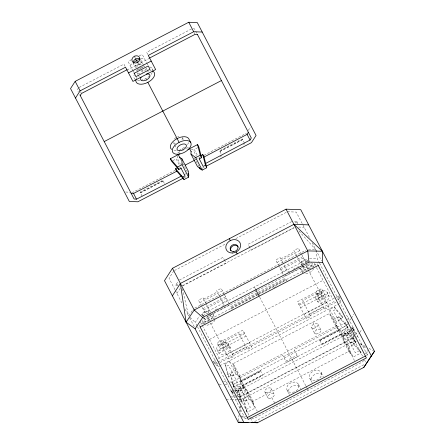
<?xml version="1.0" encoding="UTF-8"?>
<svg xmlns="http://www.w3.org/2000/svg" width="445" height="445" viewBox="0 0 445 445"><rect width="100%" height="100%" fill="white"/><g stroke="black" fill="none" stroke-linecap="round" stroke-linejoin="round"><path stroke-width="0.33" stroke-dasharray="2.23 1.67" d="M353.219 334.184L353.174 338.111L355.811 340.208M353.263 330.908L353.302 327.631L352.073 328.271M233.386 374.751L228.841 377.121L227.54 374.618L224.875 363.954L229.42 361.59L234.165 365.156L234.009 367.637L242.002 382.984L234.048 387.122L232.746 384.619L230.082 373.956L232.357 372.776M240.517 380.141L240.673 377.655L234.165 365.156M246.469 399.888L241.924 402.252L240.623 399.749L237.958 389.086L242.503 386.722L247.248 390.287L247.092 392.768L255.085 408.115L247.131 412.254L245.829 409.75L243.165 399.087L245.44 397.908M253.606 405.273L253.756 402.792L247.248 390.287M238.342 420.859L239.099 414.751M239.432 412.037L240.189 405.923M240.695 401.852L240.945 399.816L354.52 340.698L356.334 337.883M366.597 355.933L367.314 354.854L367.709 351.722M177.894 155.761L177.16 158.047L180.414 164.3M297.065 223.891L298.028 221.449L292.966 221.26M78.515 87.787L77.285 89.862L78.248 91.709M248.277 130.424L250.418 127.109M173.823 270.872L169.028 278.297L175.347 290.435M178.222 285.757L175.669 285.145L178.072 281.418M176.926 293.472L180.292 288.26M229.665 381.982L231.706 382.06L282.809 355.455L286.424 362.397L297.783 356.484L294.167 349.542L345.276 322.942L346.015 321.796M347.489 319.51L349.331 316.656M347.712 323.838L346.622 325.523L233.052 384.647L231.712 384.597M348.073 323.276L350.983 318.776M351.344 318.214L353.886 314.276M351.928 329.762L350.209 332.421L236.64 391.544L234.743 391.472M352.273 329.228L353.302 327.631L353.363 330.969M354.976 335.313L353.174 338.111L239.599 397.229L236.874 395.644M355.349 334.735L357.969 330.685M356.695 337.321L359.605 332.821M359.966 332.259L362.508 328.321M185.181 309.32L188.669 316.028L193.158 309.292M197.135 326.079L195.216 322.397L199.527 315.928M365.323 353.775L367.943 349.842M363.726 360.244L362.647 361.863L253.622 418.617L251.681 418.573M131.486 59.491L128.26 61.894L132.51 70.06M130.018 65.27L132.705 63.268M79.132 87.47L123.944 64.141L125.423 66.984M191.472 28.986L146.661 52.315L147.885 54.668M127.003 70.015L149.72 58.195M179.847 151.828L177.46 153.074L178.261 154.615M186.422 148.407L188.814 147.162M172.749 160.667L176.159 158.893L179.858 166.002M197.736 147.662L194.326 149.431L198.031 156.545M175.413 170.19L132.927 192.307L131.614 192.257M179.107 168.266L182.183 166.664M195.388 159.794L200.317 157.23M204.01 155.305L246.497 133.189M140.381 192.763L163.093 180.943M219.88 151.383L242.592 139.558M140.425 192.852L163.137 181.026M219.925 151.467L242.636 139.641M220.208 156.512L222.049 155.555M243.537 144.369L244.767 143.729M184.041 177.75L187.123 176.148M202.175 168.31L205.251 166.708M174.44 270.554L226.004 243.71M235.828 238.598L286.168 212.393M179.374 280.033L223.051 257.299L224.352 259.797M291.714 221.554L248.037 244.294L249.339 246.791L250.574 246.152M175.669 285.145L179.368 283.22M294.946 223.051L298.028 221.449M182.339 285.723L294.062 227.562M182.639 285.885L226.143 263.234L224.53 260.141M294.023 227.901L251.13 250.229L249.517 247.136M203.654 299.062L217.282 291.97M280.884 258.862L294.512 251.77M199.766 302.678L222.478 290.858M276.99 262.478L299.707 250.652M194.76 308.09L305.876 250.251M202.887 308.674L225.598 296.854M280.116 268.474L302.828 256.648M203.543 309.943L226.26 298.117M280.773 269.737L303.484 257.916M204.722 312.201L209.261 309.837M222.895 302.745L227.434 300.381M281.946 272.001L286.491 269.637M300.119 262.539L304.664 260.175M201.107 314.749L307.684 259.268M215.308 309.87L218.267 308.329M221.821 306.477L223.601 305.554M289.573 271.211L287.793 272.134L283.048 263.023M293.127 269.358L296.086 267.818M296.682 267.512L299.051 266.277M206.997 316.579L229.715 304.753M284.227 276.378L306.939 264.553L301.894 254.852M202.803 319.082L256.531 291.113M257.755 290.474L310.265 263.14M231.144 307.506L285.657 279.126M258.133 294.279L199.115 325L199.749 326.224M258.74 293.961L317.229 263.512L317.969 264.936M231.678 308.524L257.405 295.135M258.017 294.818L286.191 280.15M201.874 320.6L203.565 323.849L208.677 321.19M214.924 317.936L209.245 320.889L207.62 317.769M300.397 268.619L302.372 272.412L313.731 266.499L311.756 262.706A6.402 3.527 -27.5 0 1 306.95 269.147A6.402 3.527 -27.5 0 1 300.169 267.712M273.781 287.72L275.622 286.764M209.512 339.429L323.081 280.305M220.203 341.938L242.914 330.118L251.781 347.139L247.236 349.509L239.026 333.733L225.398 340.826L233.608 356.601L229.064 358.965L209.523 321.429M221.504 344.441L226.049 342.077M239.677 334.985L244.216 332.615M298.734 304.241L303.273 301.877M316.901 294.779L321.446 292.415M222.022 345.437L244.739 333.611M299.251 305.237L321.963 293.411M223.334 347.951L246.046 336.131M300.559 307.751L323.276 295.925M220.726 365.373L218.261 366.658L214.59 363.749L213.288 361.245L215.747 359.966M218.206 358.687L338.79 295.914L340.091 298.417L340.369 303.089L221.343 365.05M226.789 354.587L249.5 342.767M304.013 314.387L326.73 302.561M232.307 354.098L245.935 347.005M309.531 313.897L323.165 306.805M214.59 363.749L335.168 300.976M337.633 299.696L340.091 298.417M335.986 302.194L216.954 364.155L213.288 361.245M338.645 329.061L336.526 327.759L330.018 315.255L329.817 309.325L334.356 306.961L341.565 315.26L342.867 317.763L338.322 320.127M228.841 377.121L226.177 366.457L228.452 365.273L237.291 382.255L232.746 384.619M342.867 317.763L335.658 309.464L333.388 310.643L342.233 327.626L346.772 325.262L348.073 327.765L340.125 331.903L332.137 316.556L330.018 315.255M227.54 374.618L235.494 370.479M333.617 319.399L341.565 315.26M337.293 318.147L339.568 316.962L346.772 325.262M234.048 387.122L231.389 376.459L235.928 374.095L240.673 377.655M336.526 327.759L336.325 321.83L340.87 319.466L348.073 327.765M238.748 376.731L336.871 325.651M283.465 356.706L294.818 350.793M240.294 381.927L260.737 371.286M319.794 340.542L340.236 329.901M240.339 382.01L260.781 371.369M319.838 340.625L340.28 329.984M285.773 361.145L297.132 355.232M351.455 328.594L230.944 391.327L233.642 393.291M242.208 385.598L262.65 374.957M321.707 344.213L342.149 333.572M351.728 354.192L349.609 352.891L343.101 340.386L342.9 334.456L347.439 332.092L354.648 340.392L355.95 342.895L351.405 345.259M241.924 402.252L239.26 391.589L241.535 390.404L250.374 407.386L245.829 409.75M355.95 342.895L348.741 334.596L346.471 335.775L355.316 352.763L359.855 350.393L361.156 352.896L353.208 357.035L345.22 341.688L343.101 340.386M239.032 397.207L353.48 337.633L353.447 335.63M240.623 399.749L248.577 395.611M346.7 344.53L354.648 340.392M350.376 343.279L352.651 342.099L359.855 350.393M247.131 412.254L244.472 401.59L249.011 399.226L253.756 402.792M349.609 352.891L349.408 346.961L353.953 344.597L361.156 352.896M251.831 401.863L349.954 350.782M254.629 421.599L364.511 364.394M184.03 174.718L185.882 173.761M139.163 55.614L142.344 54.563L146.394 62.35M140.92 58.99L144.102 57.939M308.452 249.639L315.867 249.812L317.329 258.829L319.243 262.511M309.559 258.645L317.329 258.829M241.418 416.075L246.135 416.186M241.301 416.353L245.206 418.422L246.502 418.45M125.701 192.034L130.952 192.234M287.392 211.753L296.225 212.081L310.154 238.837M298.617 227.05L304.124 227.256M223.551 381.754L228.986 381.96M218.996 384.118L222.344 384.246M225.02 384.347L229.036 384.497M232.212 391.378L230.944 391.327L233.653 393.174M230.766 396.901L235.589 397.079M226.227 399.265L230.911 399.438M231.578 399.465L236.935 399.666M237.602 399.693L240.945 399.816M193.291 28.758L194.493 28.853L197.452 34.538M191.339 149.242L193.063 149.776L196.317 156.023M354.52 340.698L356.328 341.66M359.955 343.579L365.395 346.466M369.022 348.385L373.249 350.632M236.896 395.388L239.599 397.229L239.888 401.935M360.556 343.974L365.829 348.168M190.071 317.391L195.216 322.397M298.951 230.994L315.867 249.812M312.251 242.864L321.618 260.859M319.566 263.129L367.314 354.854M352.885 328.466L354.86 332.259M350.159 329.884L352.134 333.678M194.159 32.652L195.049 34.36M314.265 263.368L316.15 266.994M316.467 267.601L332.843 299.062M345.276 322.942L362.836 356.673M364.438 359.749L365.718 362.208M327.053 292.092A6.402 3.527 -27.5 0 1 319.944 299.235A6.402 3.527 -27.5 0 1 317.124 293.817A6.402 3.527 -27.5 0 1 327.053 292.092L329.027 295.886L317.669 301.799L315.694 298.005M334.356 306.961L335.658 309.464M339.568 316.962L340.87 319.466M347.439 332.092L348.741 334.596M352.651 342.099L353.953 344.597M307.056 260.336L307.617 261.421M322.352 289.717L324.327 293.511M344.252 332.96L346.227 336.748M244.439 143.101L242.269 138.929L219.557 150.755L221.432 154.359M301.577 254.251L298.406 248.154L293.861 250.518L301.421 265.042M329.817 309.325L336.325 321.83M342.9 334.456L349.408 346.961M302.372 272.412A6.402 3.527 -27.5 0 1 306.421 266.333L324.972 301.966M341.526 334.379L343.501 338.172A6.402 3.527 -27.5 0 0 353.43 336.442M354.481 360.595L329.873 313.319L232.657 363.927L257.266 411.202M301.148 263.407L301.994 265.036M302.277 265.576L303.123 267.2M316.445 292.793L318.42 296.587M317.958 324.216L320.917 329.901M282.77 262.483L280.233 257.611L275.689 259.975L278.242 264.875M312.841 322.191L316.807 329.806M311.561 327.542L314.52 333.233M278.509 265.387L283.66 275.283M286.647 281.023L285.206 278.253L230.688 306.627L232.134 309.403M321.145 372.487L322.831 375.73M152.368 68.83L152.935 69.915M146.705 62.945L147.957 65.343M309.787 378.4L311.472 381.643M194.32 157.741L199.087 166.897M146.155 67.985L147.067 69.737M147.373 70.321L148.28 72.073M182.3 137.422L183.518 139.758M142.489 63.179L143.529 65.176M134.707 57.094L135.297 58.217M137.855 63.14L139.519 66.333M139.808 66.889L140.681 68.558M141.81 70.727L142.656 72.351M145.888 78.565L147.484 81.63M182.339 148.58L183.184 150.21M254.395 287.008L255.313 288.766M259.713 297.227L305.876 385.898M306.188 386.494L307.122 388.29M307.434 388.891L308.135 390.237M133.278 63.19L133.823 64.241M137.071 72.719L137.983 74.465M138.284 75.049L139.196 76.801M174.429 144.486L173.216 142.155A5.123 2.82 -27.5 0 0 175.469 143.229M174.735 145.07L176.253 147.99M298.445 384.302L300.13 387.545M180.475 158.871L181.421 160.69M182.689 163.12L187.434 172.243M132.627 70.277L133.756 72.457M287.053 390.237L288.744 393.475M224.352 294.451L221.176 288.354L216.632 290.719L224.197 305.242M224.619 294.968L229.398 304.152M164.339 183.334L162.77 180.314L140.058 192.14L142.244 196.34M271.2 388.602L274.159 394.292M271.889 397.697L275.249 404.149M264.836 391.911L267.801 397.602M212.949 314.142L214.64 317.396M228.246 343.529A6.402 3.527 -27.5 0 1 221.137 350.671A6.402 3.527 -27.5 0 1 218.317 345.253A6.402 3.527 -27.5 0 1 228.246 343.529L230.221 347.322A6.402 3.527 -27.5 0 1 223.112 354.459A6.402 3.527 -27.5 0 1 220.292 349.047A6.402 3.527 -27.5 0 1 230.221 347.322L218.862 353.23L216.887 349.442M205.857 303.29L203.003 297.816L198.464 300.18L205.863 314.393M206.135 303.824L210.568 312.34M208.249 311.773L209.094 313.397M209.378 313.936L210.224 315.561M223.546 341.154L225.52 344.947M243.22 385.554L245.195 389.347A6.402 3.527 -27.5 0 1 238.086 396.484M229.42 361.59L235.928 374.095M242.503 386.722L249.011 399.226M240.495 386.972L242.469 390.766M202.341 314.843L202.909 315.928M203.187 316.467L204.316 318.637M217.638 344.23L219.613 348.018M224.875 363.954L226.177 366.457M230.082 373.956L231.389 376.459M237.958 389.086L239.26 391.589M243.165 399.087L244.472 401.59M80.59 91.77L81.185 92.91M200.061 321.279L201.952 324.906M202.269 325.512L219.274 358.18M231.706 382.06L250.224 417.638M250.546 418.255L252.465 421.943M234.593 390.043L236.568 393.836M231.867 391.466L233.842 395.255M197.452 326.691L245.206 418.422M175.441 290.613L182.489 304.157M189.631 317.869L194.421 327.075M182.339 288.71L188.669 316.028M240.133 405.974L240.617 414.039M338.79 295.914L339.068 300.592M182.483 138.15A5.123 2.82 -27.5 0 1 181.894 139.886M174.362 138.807A5.123 2.82 -27.5 0 1 176.459 137.288M177.677 136.76A5.123 2.82 -27.5 0 1 178.901 136.443M145.893 68.969A5.123 2.82 -27.5 0 1 143.741 71.573M140.164 73.119A5.123 2.82 -27.5 0 1 138.028 73.069M136.726 70.566A5.123 2.82 -27.5 0 1 137.911 68.786M143.602 66.327A5.123 2.82 -27.5 0 1 144.592 66.472M188.669 142.572A10.241 5.64 -27.5 0 1 187.328 144.669M184.597 147.189A10.241 5.64 -27.5 0 1 179.897 149.637M176.27 150.427A10.241 5.64 -27.5 0 1 173.166 150.176M149.848 66.961A10.241 5.64 -27.5 0 1 152.735 70.288M152.218 72.552A10.241 5.64 -27.5 0 1 150.877 74.649M149.637 75.95A10.241 5.64 -27.5 0 1 140.993 80.256M139.819 80.406A10.241 5.64 -27.5 0 1 136.715 80.156M135.18 79.421A10.241 5.64 -27.5 0 1 134.112 75.155M138.417 69.954A10.241 5.64 -27.5 0 1 143.118 67.507M136.087 78.949A10.241 5.64 -27.5 0 1 136.993 77.163M149.843 70.471A10.241 5.64 -27.5 0 1 151.205 70.61M143.134 70.049A4.111 3.432 -27.5 0 1 140.32 71.45M137.511 70.772A4.111 3.432 -27.5 0 1 136.882 70.121M136.498 67.473A4.111 3.432 -27.5 0 1 142.339 64.564M143.791 65.676A4.111 3.432 -27.5 0 1 144.18 66.483M140.731 59.802A4.111 3.432 -27.5 0 1 139.252 64.842L138.289 65.32A4.111 3.432 -27.5 0 1 133.428 63.435M142.472 66.728A4.111 3.432 -27.5 0 1 137.989 68.964M135.58 67.618A4.111 3.432 -27.5 0 1 135.597 64.063M140.08 61.833A4.111 3.432 -27.5 0 1 142.878 63.985M235.272 391.072A6.402 3.527 -27.5 0 1 245.195 389.347M235.416 396.423A6.402 3.527 -27.5 0 1 233.614 394.348M294.484 391.811A6.419 4.851 -27.5 0 1 286.764 387.384A6.419 4.851 -27.5 0 1 296.698 382.617A6.419 4.851 -27.5 0 1 294.991 391.572M318.648 379.151A6.402 4.834 -27.5 0 1 309.37 376.904A6.402 4.834 -27.5 0 1 318.064 370.351A6.402 4.834 -27.5 0 1 319.087 378.823M312.251 382.667A6.402 4.895 -27.5 0 1 314.888 374.345A6.402 4.895 -27.5 0 1 323.22 376.954M289.523 394.504A6.419 4.912 -27.5 0 1 292.17 386.154A6.419 4.912 -27.5 0 1 300.525 388.774M354.248 331.547A6.402 3.527 -27.5 0 1 354.915 334.217M343.501 338.172A6.402 3.527 -27.5 0 1 350.61 331.03M351.311 327.298A6.402 3.527 -27.5 0 1 353.113 329.372M352.106 331.914A6.402 3.527 -27.5 0 1 344.497 335.725A6.402 3.527 -27.5 0 1 341.682 331.926A6.402 3.527 -27.5 0 1 348.635 327.236M233.297 387.278A6.402 3.527 -27.5 0 1 241.129 384.269A6.402 3.527 -27.5 0 1 242.625 388.752A6.402 3.527 -27.5 0 1 235.138 392.801M232.479 392.173A6.402 3.527 -27.5 0 1 231.639 390.554M313.781 268.457A6.402 3.527 -27.5 0 1 303.946 273.58M306.421 266.333A6.402 3.527 -27.5 0 1 313.731 266.499M301.827 264.436A6.402 3.527 -27.5 0 1 307.506 261.482M308.708 263.757A3.326 1.83 -27.5 0 1 306.132 267.634A3.326 1.83 -27.5 0 1 303.39 265.604M304.157 263.841A3.326 1.83 -27.5 0 1 301.12 262.389A3.326 1.83 -27.5 0 1 305.593 259.635A3.326 1.83 -27.5 0 1 306.31 262.511M214.974 319.894A6.402 3.527 -27.5 0 1 205.139 325.017M203.565 323.849A6.402 3.527 -27.5 0 1 206.892 318.181A6.402 3.527 -27.5 0 1 214.306 317.229M212.332 313.436A6.402 3.527 -27.5 0 1 210.313 319.354A6.402 3.527 -27.5 0 1 202.208 320.762M203.02 315.872A6.402 3.527 -27.5 0 1 209.673 312.807M209.406 314.954A3.326 1.83 -27.5 0 1 208.115 318.726A3.326 1.83 -27.5 0 1 204.288 317.619M203.804 315.544A3.326 1.83 -27.5 0 1 202.609 313.247A3.326 1.83 -27.5 0 1 206.786 311.072A3.326 1.83 -27.5 0 1 207.982 313.369M320.144 289.912L297.432 301.738L306.293 318.765L310.838 316.401L302.622 300.625L316.25 293.528L324.466 309.303L329.005 306.939L320.144 289.912M260.481 370.785L240.033 381.426L242.469 386.099L262.912 375.458L260.481 370.785M339.98 329.4L319.532 340.041L321.969 344.714L342.411 334.073L339.98 329.4M345.715 333.655A3.326 1.83 -27.5 0 0 350.276 330.357A3.326 1.83 -27.5 0 0 345.626 330.251A3.326 1.83 -27.5 0 0 345.715 333.655M236.056 390.743A3.326 1.83 -27.5 0 0 240.617 387.445A3.326 1.83 -27.5 0 0 235.961 387.334A3.326 1.83 -27.5 0 0 236.056 390.743M347.69 337.449A3.326 1.83 -27.5 0 0 352.251 334.151A3.326 1.83 -27.5 0 0 347.601 334.039A3.326 1.83 -27.5 0 0 347.69 337.449M238.031 394.537A3.326 1.83 -27.5 0 0 242.592 391.238A3.326 1.83 -27.5 0 0 237.936 391.127A3.326 1.83 -27.5 0 0 238.031 394.537M269.375 398.353A3.588 1.975 -27.5 0 0 274.287 394.804A3.588 1.975 -27.5 0 0 269.275 394.687A3.588 1.975 -27.5 0 0 269.375 398.353M316.106 333.989A3.605 1.986 -27.5 0 0 321.045 330.413A3.605 1.986 -27.5 0 0 316.006 330.296A3.605 1.986 -27.5 0 0 316.106 333.989M313.147 328.299A3.605 1.986 -27.5 0 0 318.086 324.728A3.605 1.986 -27.5 0 0 313.046 324.611A3.605 1.986 -27.5 0 0 313.147 328.299M266.41 392.668A3.588 1.975 -27.5 0 0 271.322 389.114A3.588 1.975 -27.5 0 0 266.316 388.997A3.588 1.975 -27.5 0 0 266.41 392.668M221.076 348.719A3.326 1.83 -27.5 0 0 225.637 345.42A3.326 1.83 -27.5 0 0 220.987 345.309A3.326 1.83 -27.5 0 0 221.076 348.719M219.101 344.925A3.326 1.83 -27.5 0 0 223.663 341.627A3.326 1.83 -27.5 0 0 219.012 341.521A3.326 1.83 -27.5 0 0 219.101 344.925M320.483 303.14A6.402 3.527 -27.5 0 0 329.255 296.793A6.402 3.527 -27.5 0 0 320.305 296.587A6.402 3.527 -27.5 0 0 320.483 303.14M319.883 297.282A3.326 1.83 -27.5 0 0 324.444 293.984A3.326 1.83 -27.5 0 0 319.794 293.878A3.326 1.83 -27.5 0 0 319.883 297.282M317.908 293.494A3.326 1.83 -27.5 0 0 322.469 290.19A3.326 1.83 -27.5 0 0 317.819 290.084A3.326 1.83 -27.5 0 0 317.908 293.494"/><path stroke-width="0.67" d="M201.073 155.455L202.775 154.571L204.077 157.074L206.741 167.737L202.197 170.101L197.458 166.536L190.95 154.031L191.1 151.55M80.25 95.553L81.48 93.478L126.908 69.832M203.499 157.324L247.103 134.357L248.332 132.282M205.228 163.665L250.062 140.042L251.297 137.967L197.374 34.393M363.804 367.414L374.456 351.272L300.77 209.717L286.046 209.167L172.476 268.291L164.489 280.661L238.175 422.216L257.505 422.75L363.804 367.414L374.456 351.272M206.48 166.068L251.431 142.667L256.064 135.486L197.285 22.573L188.747 22.25L75.177 81.368L70.544 88.555L129.323 201.463L137.861 201.791L183.429 178.072M75.478 98.034L80.111 90.852L125.54 67.206L132.927 81.396L155.639 69.57L148.252 55.38L193.681 31.734L202.225 32.057M172.382 295.836L180.375 283.459L293.945 224.336L308.669 224.892M243.832 422.433L195.094 328.805L186.099 322.186L194.204 310.02L307.773 250.902L322.386 251.241L322.653 262.405L371.391 356.028M195.094 328.805L202.675 317.418L308.975 262.083L322.653 262.405M133.244 62.867L136.465 60.464L139.647 59.413M149.62 58.006L195.049 34.36L197.452 34.538M128.499 72.891L151.217 61.071M134.184 73.269L148.268 65.943L150.021 69.314L135.942 76.646L134.073 73.052M104.208 141.577L221.41 80.567M181.093 168.371L178.818 169.556L171.614 161.257L170.313 158.754L179.964 153.731M187.912 149.592L197.569 144.569L198.87 147.067L201.535 157.73L199.265 158.915M170.313 158.754L177.516 167.053L182.061 164.689L181.86 158.759L179.741 157.463M190.95 154.031L195.689 157.597L200.233 155.233L197.569 144.569M181.86 158.759L188.369 171.264L188.569 177.193L184.03 179.558L176.821 171.258L175.519 168.761L177.789 167.576M185.17 165.112L194.821 160.089M175.519 168.761L182.728 177.06L184.998 175.875L180.987 168.171M202.775 154.571L205.44 165.234L203.17 166.419L199.16 158.715M200.1 326.897L318.214 265.409M247.281 417.527L365.395 356.039M131.13 193.291L133.533 193.475L176.743 171.247M79.85 94.791L134.09 198.982L136.493 199.165L181.56 175.986M238.175 422.216L248.138 422.45M251.458 422.522L257.505 422.75M202.675 317.418L194.204 310.02L172.476 268.291M293.945 224.336L322.386 251.241M318.186 265.353L366.38 357.936L248.266 419.424L200.072 326.841M188.747 22.25L193.681 31.734M247.103 134.357L250.062 140.042M286.046 209.167L307.773 250.902L308.975 262.083M200.233 155.233L201.535 157.73M205.44 165.234L206.741 167.737M190.794 142.645L188.819 138.851A10.241 5.64 -27.5 0 0 175.964 139.24A10.241 5.64 -27.5 0 0 171.631 149.442M195.689 157.597L202.197 170.101M189.442 148.363L191.2 151.739M199.338 167.376L200.322 169.272M135.586 58.779L137.544 62.534M147.801 82.242L179.101 142.372M229.264 238.726L230.249 240.623M236.173 252.004L237.163 253.895M255.825 289.751L259.157 296.153M178.083 154.276L180.275 158.487M187.979 173.289L188.969 175.185M182.061 164.689L188.569 177.193M177.516 167.053L178.818 169.556M182.728 177.06L184.03 179.558M75.177 81.368L80.111 90.852M133.533 193.475L136.493 199.165M180.375 283.459L186.099 322.186M146.399 74.004A5.123 2.82 -27.5 0 1 149.726 76.852A5.123 2.82 -27.5 0 1 143.335 80.79A5.123 2.82 -27.5 0 1 141.126 77.258M152.39 70.955A10.241 5.64 -27.5 0 1 147.862 82.353A10.241 5.64 -27.5 0 1 135.925 79.527M133.3 62.534A4.111 3.432 -27.5 0 1 135.302 59.202L136.265 58.723A4.111 3.432 -27.5 0 1 140.103 59.146M137.06 62.578A4.111 3.432 -27.5 0 1 138.022 62.1M230.922 250.791A4.1 3.421 -27.5 0 1 232.98 245.863A4.1 3.421 -27.5 0 1 238.192 247.008M134.896 56.098L133.934 56.576A4.111 3.432 -27.5 0 0 132.226 61.226A4.111 3.432 -27.5 0 0 136.921 62.695L137.883 62.217A4.111 3.432 -27.5 0 0 139.591 57.561A4.111 3.432 -27.5 0 0 134.896 56.098M179.418 150.816A5.123 2.82 -27.5 0 0 186.433 145.738A5.123 2.82 -27.5 0 0 179.274 145.571A5.123 2.82 -27.5 0 0 179.418 150.816M177.127 154.254A10.241 5.64 -27.5 0 0 191.155 144.102A10.241 5.64 -27.5 0 0 176.843 143.768A10.241 5.64 -27.5 0 0 177.127 154.254M232.368 253.01A7.682 6.414 -27.5 0 0 240.027 242.764A7.682 6.414 -27.5 0 0 227.239 243.159A7.682 6.414 -27.5 0 0 232.368 253.01M233.636 251.564A4.1 3.421 -27.5 0 0 237.719 246.102A4.1 3.421 -27.5 0 0 230.899 246.313A4.1 3.421 -27.5 0 0 233.636 251.564"/></g></svg>
